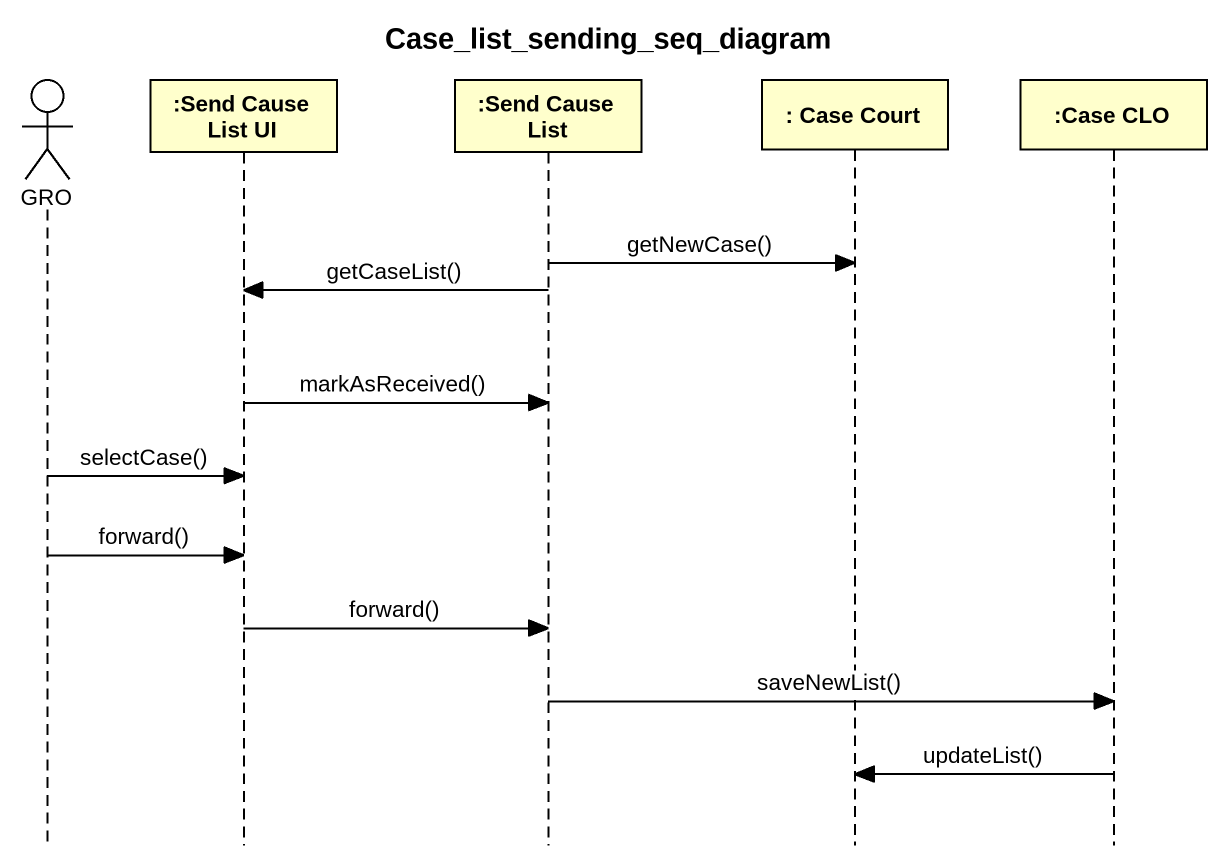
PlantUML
@startuml
title Case_list_sending_seq_diagram
hide footbox
actor GRO
participant ":Send Cause List UI" as Send_Cause_List_UI
participant ":Send Cause List" as Send_Cause_List
participant ": Case Court" as Case_Court
participant ":Case CLO" as Case_CLO

Send_Cause_List -> Case_Court : getNewCase()
Send_Cause_List -> Send_Cause_List_UI : getCaseList()
Send_Cause_List_UI -> Send_Cause_List : markAsReceived()
GRO -> Send_Cause_List_UI : selectCase()
GRO -> Send_Cause_List_UI : forward()
Send_Cause_List_UI -> Send_Cause_List : forward()
Send_Cause_List -> Case_CLO : saveNewList()
Case_CLO -> Case_Court : updateList()
@enduml
